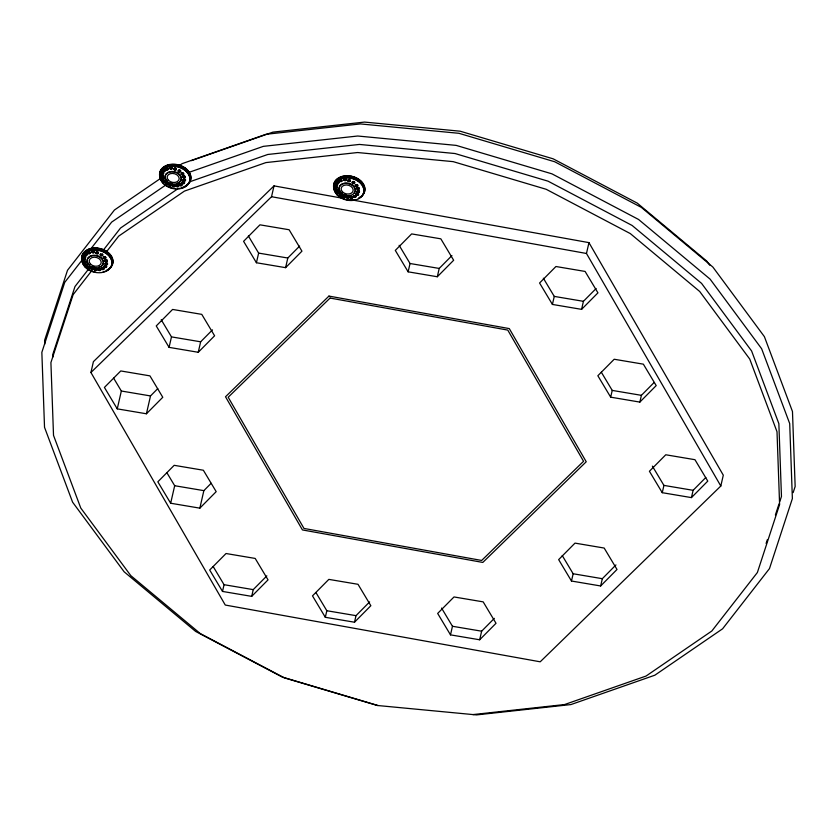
<?xml version="1.0" encoding="UTF-8"?>
<svg xmlns="http://www.w3.org/2000/svg" width="837" height="837" viewBox="0 0 837 837"><rect width="100%" height="100%" fill="white"/><g stroke="black" fill="none" stroke-linecap="round" stroke-linejoin="round"><path stroke-width="1.26" d="M349.856 199.541L588.955 242.636L723.294 475.186L720.814 486.025L540.21 661.805L225.268 605.046L90.93 372.496L93.409 361.657L274.013 185.877L343.432 198.39M117.253 408.864L104.416 387.437L120.769 370.948L149.938 375.865L162.776 397.282L146.423 413.781L117.253 408.864L121.334 391.015L113.644 378.157M146.423 413.781L150.514 395.932L157.774 388.598M169.074 347.365L156.247 325.938L172.589 309.439L201.769 314.367L214.596 335.783L198.254 352.283L169.074 347.365L171.48 336.882L161.217 319.744M198.254 352.283L200.65 341.799L212.462 329.883M170.664 503.236L157.837 481.819L174.18 465.32L203.36 470.237L216.187 491.654L199.844 508.153L170.664 503.236L174.682 485.722L166.981 472.874M199.844 508.153L203.862 490.639L211.123 483.315M256.425 262.745L243.588 241.318L259.941 224.829L289.11 229.746L301.948 251.163L285.595 267.662L256.425 262.745L258.633 253.098L248.369 235.961M90.93 372.496L271.533 196.716L274.013 185.877M285.595 267.662L287.802 258.016L299.615 246.099M222.516 591.435L209.689 570.018L226.032 553.519L255.201 558.436L268.039 579.863L251.696 596.362L222.516 591.435L224.054 584.697L213.153 566.492M251.696 596.362L253.234 589.625L266.857 575.877M325.321 617.298L312.494 595.871L328.836 579.382L358.016 584.299L370.843 605.716L354.501 622.215L325.321 617.298L326.828 610.728L315.915 592.523M408.132 271.826L395.305 250.409L411.647 233.91L440.827 238.827L453.654 260.255L437.312 276.754L408.132 271.826L410.036 263.509L399.134 245.304M354.501 622.215L356.007 615.655L369.619 601.908M437.312 276.754L439.216 268.436L451.928 255.599M450.494 634.864L437.667 613.437L454.01 596.948L483.179 601.866L496.017 623.283L479.674 639.782L450.494 634.864L452.461 626.275L441.559 608.07M552.42 304.438L539.583 283.011L555.935 266.511L585.105 271.439L597.942 292.856L581.589 309.355L552.42 304.438L554.261 296.403L543.349 278.198M479.674 639.782L481.641 631.192L494.353 618.365M720.814 486.025L586.475 253.475L588.955 242.636M581.589 309.355L583.431 301.32L596.143 288.493M610.675 397.167L597.848 375.75L614.191 359.251L643.371 364.168L656.198 385.595L639.855 402.095L610.675 397.167L612.224 390.408L601.322 372.203M571.483 581.035L558.656 559.618L574.998 543.119L604.178 548.047L617.005 569.463L600.663 585.963L571.483 581.035L573.157 573.763L562.244 555.559M639.855 402.095L641.404 395.336L654.115 382.499M600.663 585.963L602.326 578.691L615.948 564.933M662.255 492.69L649.428 471.273L665.771 454.773L694.951 459.691L707.778 481.108L691.435 497.607L662.255 492.69L663.929 485.397L652.379 466.115M691.435 497.607L693.109 490.315L705.821 477.488M766.106 543.401L767.32 539.698M775.397 514.985L779.038 503.864M779.843 501.384L781.465 496.446L778.86 423.648L751.605 350.975L701.563 283.377L632.123 225.467L548.047 181.179L455.035 153.537L359.439 144.435L267.777 154.479L189.947 181.713M793.141 492.627L795.15 486.485L792.472 411.511L764.401 336.662L712.852 267.034L641.341 207.388L554.732 161.771L458.938 133.303L360.485 123.928L266.072 134.276L182.142 163.644L179.997 165.109M82.235 259.888L64.742 282.351L41.85 352.346L44.528 427.33L72.599 502.179L124.148 571.807L195.659 631.454L282.268 677.06L378.062 705.528M90.982 248.652L111.656 222.108L166.479 184.558M88.586 269.075L74.995 286.516L52.773 354.48L52.867 357.075M103.767 249.572L120.538 228.03L177.674 188.9M106.697 251.518L118.687 236.128L184.443 191.098L265.925 162.587L357.587 152.533L453.183 161.646L546.184 189.288L630.271 233.565L699.701 291.485L749.753 359.083L777.008 431.756L779.603 504.554L757.38 572.508L711.837 631.004L646.08 676.034L564.598 704.545L472.936 714.589M160.641 178.365L114.418 210.024L67.515 270.267L44.623 340.261L44.759 344.143M191.411 160.641L272.904 132.131L364.555 122.087L460.151 131.2L553.163 158.831L637.25 203.119L706.679 261.029L709.755 265.193M189.256 172.265L263.31 146.36L357.713 136.012L456.175 145.387L551.97 173.855L638.568 219.472L710.09 279.119L761.639 348.747L789.699 423.595L792.377 498.57L769.485 568.574L722.582 628.817L654.858 675.197L570.928 704.566L476.515 714.913L377.341 705.486L284.339 677.844L200.252 633.557L130.813 575.647L80.77 508.049L53.516 435.376L50.911 362.578L73.143 294.624L91.515 271.021A15.181 11.09 12.9 0 0 95.355 272.046M410.036 263.509L439.216 268.436M554.261 296.403L583.431 301.32M258.633 253.098L287.802 258.016M612.224 390.408L641.404 395.336M171.48 336.882L200.65 341.799M121.334 391.015L150.514 395.932M663.929 485.397L693.109 490.315M174.682 485.722L203.862 490.639M573.157 573.763L602.326 578.691M224.054 584.697L253.234 589.625M452.461 626.275L481.641 631.192M326.828 610.728L356.007 615.655M271.533 196.716L586.475 253.475M88.942 264.482A8.224 6.005 12.9 0 1 89.685 256.373A8.224 6.005 12.9 0 1 100.67 257.357A8.224 6.005 12.9 0 1 101.842 265.643M100.367 266.626A8.224 6.005 12.9 0 1 98.546 267.265M94.393 267.296A8.224 6.005 12.9 0 1 92.332 266.7M86.975 254.04A1.266 0.921 12.9 0 1 85.918 255.233A1.266 0.921 12.9 0 1 84.642 253.904A1.266 0.921 12.9 0 1 86.577 253.621M96.569 248.495A14.365 10.483 12.9 0 1 102.637 249.834M103.767 250.326A14.365 10.483 12.9 0 1 105.88 251.518M104.74 256.52A1.266 0.921 12.9 0 1 105.713 257.963A1.266 0.921 12.9 0 1 103.694 257.984A1.266 0.921 12.9 0 1 104.102 256.53M84.642 255.662A1.266 0.921 12.9 0 1 85.615 257.105A1.266 0.921 12.9 0 1 83.595 257.126A1.266 0.921 12.9 0 1 84.003 255.672M85.018 266.124A15.84 11.561 12.9 0 1 87.487 249.928A15.84 11.561 12.9 0 1 109.48 254.061A15.84 11.561 12.9 0 1 107.021 270.257M84.527 265.978A15.181 11.09 12.9 0 1 89.465 250.598A15.181 11.09 12.9 0 1 110.411 257.377A15.181 11.09 12.9 0 1 103.035 271.973M90.365 270.424A15.181 11.09 12.9 0 1 85.301 266.846M94.382 251.634A1.266 0.921 12.9 0 1 92.897 252.533A1.266 0.921 12.9 0 1 92.08 251.048A1.266 0.921 12.9 0 1 94.121 251.173M106.362 265.789A1.266 0.921 12.9 0 1 105.786 267.191A1.266 0.921 12.9 0 1 104.133 266.114A1.266 0.921 12.9 0 1 105.839 265.444M107.534 264.063A1.266 0.921 12.9 0 1 105.629 264.283A1.266 0.921 12.9 0 1 105.598 262.797A1.266 0.921 12.9 0 1 107.513 263.352M87.393 265.465A1.266 0.921 12.9 0 1 85.646 265.475A1.266 0.921 12.9 0 1 85.384 264.147M87.132 264.136A1.266 0.921 12.9 0 1 87.529 264.555M89.758 266.511A1.266 0.921 12.9 0 1 90.019 267.84A1.266 0.921 12.9 0 1 88.272 267.85A1.266 0.921 12.9 0 1 88.011 266.522M85.52 261.542A1.266 0.921 12.9 0 1 85.782 262.87A1.266 0.921 12.9 0 1 84.045 262.891A1.266 0.921 12.9 0 1 83.784 261.562M102.271 253.956A1.266 0.921 12.9 0 1 102.532 255.285A1.266 0.921 12.9 0 1 100.785 255.306A1.266 0.921 12.9 0 1 100.524 253.967M93.556 268.3A1.266 0.921 12.9 0 1 92.384 269.483A1.266 0.921 12.9 0 1 91.296 268.018A1.266 0.921 12.9 0 1 93.388 268.07M98.368 268.897A1.266 0.921 12.9 0 1 100.44 268.813A1.266 0.921 12.9 0 1 99.927 270.288A1.266 0.921 12.9 0 1 98.295 269.127M85.112 259.083A1.266 0.921 12.9 0 1 83.941 260.265A1.266 0.921 12.9 0 1 82.863 258.8A1.266 0.921 12.9 0 1 84.945 258.853M82.612 256.017A15.181 11.09 12.9 0 1 85.248 251.853M87.958 250.022A15.181 11.09 12.9 0 1 90.145 249.164M91.317 248.861A15.181 11.09 12.9 0 1 93.796 248.495M97.04 248.516A15.181 11.09 12.9 0 1 106.236 251.665M107.251 252.376A15.181 11.09 12.9 0 1 110.505 255.766M82.664 255.787A15.181 11.09 12.9 0 1 83.407 253.988M88.021 249.792A15.181 11.09 12.9 0 1 93.849 248.265M97.092 248.286A15.181 11.09 12.9 0 1 110.557 255.536M111.133 256.467A15.181 11.09 12.9 0 1 112.221 259.397M82.989 262.964A15.84 11.561 12.9 0 1 89.831 248.715A15.84 11.561 12.9 0 1 110.369 254.647A15.84 11.561 12.9 0 1 107.094 269.922M85.092 265.8A15.84 11.561 12.9 0 1 83.585 263.937M355.495 195.471A1.266 0.921 12.9 0 1 355.756 196.8A1.266 0.921 12.9 0 1 354.02 196.81A1.266 0.921 12.9 0 1 353.748 195.481M336.966 193.902A15.84 11.561 12.9 0 1 339.079 177.894A15.84 11.561 12.9 0 1 360.841 181.263A15.84 11.561 12.9 0 1 359.994 197.469M336.474 193.755A15.181 11.09 12.9 0 1 340.303 178.783A15.181 11.09 12.9 0 1 360.967 183.355A15.181 11.09 12.9 0 1 358.341 198.589M354.982 199.75A15.181 11.09 12.9 0 1 337.248 194.623M337.185 183.68A1.266 0.921 12.9 0 1 337.447 185.008A1.266 0.921 12.9 0 1 335.7 185.029A1.266 0.921 12.9 0 1 335.438 183.69M351.938 196.318A1.266 0.921 12.9 0 1 352.482 197.794A1.266 0.921 12.9 0 1 350.504 197.616A1.266 0.921 12.9 0 1 350.975 196.235M350.316 180.865A1.266 0.921 12.9 0 1 348.297 180.991A1.266 0.921 12.9 0 1 348.663 179.505M349.301 179.495A1.266 0.921 12.9 0 1 350.305 180.154M339.906 177.8A15.181 11.09 12.9 0 1 343.264 176.638M350.944 176.565A15.181 11.09 12.9 0 1 354.752 177.664M355.945 178.187A15.181 11.09 12.9 0 1 358.173 179.442M359.199 180.154A15.181 11.09 12.9 0 1 362.452 183.544M363.499 185.437A15.181 11.09 12.9 0 1 364.116 187.404M337.248 179.4A15.181 11.09 12.9 0 1 338.975 178.114M339.958 177.57A15.181 11.09 12.9 0 1 343.316 176.408M347.083 175.99A15.181 11.09 12.9 0 1 349.039 176.063M350.996 176.335A15.181 11.09 12.9 0 1 362.505 183.313M363.551 185.207A15.181 11.09 12.9 0 1 364.168 187.174M345.827 178.752A1.266 0.921 12.9 0 1 346.089 180.081A1.266 0.921 12.9 0 1 344.352 180.101A1.266 0.921 12.9 0 1 344.091 178.773M342.103 194.707A1.266 0.921 12.9 0 1 340.931 195.889A1.266 0.921 12.9 0 1 339.843 194.425A1.266 0.921 12.9 0 1 341.935 194.477M337.154 187.101A1.266 0.921 12.9 0 1 336.212 188.053A1.266 0.921 12.9 0 1 334.737 187.289A1.266 0.921 12.9 0 1 335.417 186.201M336.055 186.201A1.266 0.921 12.9 0 1 336.892 186.63M342.417 193.525A8.224 6.005 12.9 0 1 340.701 184.841A8.224 6.005 12.9 0 1 352.063 184.736A8.224 6.005 12.9 0 1 353.789 193.42M346.34 195.073A8.224 6.005 12.9 0 1 344.279 194.477M341.862 181.022A1.266 0.921 12.9 0 1 339.885 180.844A1.266 0.921 12.9 0 1 340.356 179.463M341.308 179.547A1.266 0.921 12.9 0 1 341.831 179.892M356.175 193.577A1.266 0.921 12.9 0 1 358.236 193.493A1.266 0.921 12.9 0 1 357.734 194.969A1.266 0.921 12.9 0 1 356.091 193.807M357.284 184.538A1.266 0.921 12.9 0 1 357.545 185.866A1.266 0.921 12.9 0 1 355.809 185.887A1.266 0.921 12.9 0 1 355.547 184.558M354.616 182.152A1.266 0.921 12.9 0 1 353.444 183.334A1.266 0.921 12.9 0 1 352.356 181.87A1.266 0.921 12.9 0 1 354.449 181.922M344.499 195.419A1.266 0.921 12.9 0 1 345.472 196.862A1.266 0.921 12.9 0 1 343.452 196.873A1.266 0.921 12.9 0 1 343.861 195.419M338.242 181.252A1.266 0.921 12.9 0 1 338.786 182.728A1.266 0.921 12.9 0 1 336.809 182.55A1.266 0.921 12.9 0 1 337.28 181.169M350.985 176.576A14.365 10.483 12.9 0 1 354.585 177.611M355.715 178.103A14.365 10.483 12.9 0 1 357.828 179.296M360.496 181.493A14.365 10.483 12.9 0 1 362.411 184.056M348.338 196.245A1.266 0.921 12.9 0 1 348.945 197.668A1.266 0.921 12.9 0 1 347.062 197.678A1.266 0.921 12.9 0 1 347.104 196.256M359.481 191.84A1.266 0.921 12.9 0 1 357.577 192.06A1.266 0.921 12.9 0 1 357.535 190.574A1.266 0.921 12.9 0 1 359.46 191.129M363.3 194.205A15.84 11.561 12.9 0 1 359.042 197.699M337.039 193.577A15.84 11.561 12.9 0 1 335.532 191.715M334.926 190.742A15.84 11.561 12.9 0 1 348.966 175.812A15.84 11.561 12.9 0 1 363.844 193.326M357.033 187.593A1.266 0.921 12.9 0 1 359.083 187.844A1.266 0.921 12.9 0 1 358.33 189.183A1.266 0.921 12.9 0 1 356.803 188.022M178.7 170.047A1.266 0.921 12.9 0 1 180.656 170.685A1.266 0.921 12.9 0 1 179.442 171.784A1.266 0.921 12.9 0 1 178.312 170.392M166.887 180.719A8.224 6.005 12.9 0 1 167.63 172.6A8.224 6.005 12.9 0 1 178.616 173.583A8.224 6.005 12.9 0 1 179.788 181.87M178.312 182.864A8.224 6.005 12.9 0 1 176.492 183.491M172.338 183.523A8.224 6.005 12.9 0 1 170.277 182.937M176.304 168.603A1.266 0.921 12.9 0 1 175.132 169.785A1.266 0.921 12.9 0 1 174.044 168.331A1.266 0.921 12.9 0 1 176.136 168.383M162.472 182.215A15.181 11.09 12.9 0 1 168.174 166.594A15.181 11.09 12.9 0 1 189.047 174.881A15.181 11.09 12.9 0 1 178.501 188.566M175.257 188.545A15.181 11.09 12.9 0 1 169.503 187.174M168.3 186.651A15.181 11.09 12.9 0 1 164.104 183.899M166.176 182.602A1.266 0.921 12.9 0 1 168.143 183.23A1.266 0.921 12.9 0 1 166.929 184.339A1.266 0.921 12.9 0 1 165.799 182.947M165.077 180.363A1.266 0.921 12.9 0 1 165.339 181.692A1.266 0.921 12.9 0 1 163.592 181.702A1.266 0.921 12.9 0 1 163.33 180.373M163.466 177.768A1.266 0.921 12.9 0 1 163.728 179.097A1.266 0.921 12.9 0 1 161.991 179.118A1.266 0.921 12.9 0 1 161.719 177.789M163.194 168.08A15.181 11.09 12.9 0 1 164.92 166.793M165.904 166.249A15.181 11.09 12.9 0 1 171.742 164.722M174.985 164.743A15.181 11.09 12.9 0 1 176.942 165.015A14.365 10.483 12.9 0 1 180.583 166.071M180.75 166.113A15.181 11.09 12.9 0 1 188.451 171.993M160.85 179.516A15.84 11.561 12.9 0 1 167.703 165.266A15.84 11.561 12.9 0 1 188.231 171.198A15.84 11.561 12.9 0 1 184.967 186.484M183.868 186.965A15.84 11.561 12.9 0 1 181.462 187.697M162.964 182.351A15.84 11.561 12.9 0 1 161.447 180.489M160.924 179.191A15.84 11.561 12.9 0 1 167.777 164.941A15.84 11.561 12.9 0 1 188.304 170.874A15.84 11.561 12.9 0 1 185.04 186.159M178.72 185.824A1.266 0.921 12.9 0 1 176.827 186.316A1.266 0.921 12.9 0 1 176.785 184.736A1.266 0.921 12.9 0 1 178.71 185.573M171.501 184.527A1.266 0.921 12.9 0 1 170.434 185.72A1.266 0.921 12.9 0 1 169.158 184.391A1.266 0.921 12.9 0 1 171.093 184.109M171.229 166.961A1.266 0.921 12.9 0 1 172.202 168.404A1.266 0.921 12.9 0 1 170.183 168.425A1.266 0.921 12.9 0 1 170.591 166.971M185.008 176.22A1.266 0.921 12.9 0 1 184.433 177.622A1.266 0.921 12.9 0 1 182.79 176.544A1.266 0.921 12.9 0 1 184.496 175.885M166.553 166.197A14.365 10.483 12.9 0 1 169.723 165.098M181.713 166.563A14.365 10.483 12.9 0 1 183.826 167.745M184.569 182.728A1.266 0.921 12.9 0 1 182.675 183.219A1.266 0.921 12.9 0 1 182.644 181.65A1.266 0.921 12.9 0 1 184.558 182.487M180.897 183.68A1.266 0.921 12.9 0 1 181.87 185.123A1.266 0.921 12.9 0 1 179.85 185.144A1.266 0.921 12.9 0 1 180.258 183.68M167.996 168.561A1.266 0.921 12.9 0 1 166.825 169.744A1.266 0.921 12.9 0 1 165.736 168.289A1.266 0.921 12.9 0 1 167.829 168.342M183.701 174.127A1.266 0.921 12.9 0 1 181.807 174.337A1.266 0.921 12.9 0 1 181.765 172.851M183 172.84A1.266 0.921 12.9 0 1 183.69 173.405M163.602 173.259A1.266 0.921 12.9 0 1 161.698 173.479A1.266 0.921 12.9 0 1 161.667 171.993M162.901 171.983A1.266 0.921 12.9 0 1 163.675 172.788M163.058 175.31A1.266 0.921 12.9 0 1 161.886 176.492A1.266 0.921 12.9 0 1 160.798 175.027A1.266 0.921 12.9 0 1 162.891 175.079M163.246 167.85A15.181 11.09 12.9 0 1 164.973 166.563M165.956 166.019A15.181 11.09 12.9 0 1 169.315 164.858M175.038 164.512A15.181 11.09 12.9 0 1 188.503 171.763M189.549 173.657A15.181 11.09 12.9 0 1 190.166 175.624M328.941 296.089L225.509 396.759L302.439 529.936L482.803 562.433L586.235 461.762L509.294 328.596L328.941 296.089M330.081 298.066L228.187 397.24L303.977 528.44L481.662 560.455L583.556 461.281L507.766 330.092L330.081 298.066M105.117 260.956A1.266 0.921 12.9 0 0 107.251 260.935A1.266 0.921 12.9 0 0 105.912 259.533A1.266 0.921 12.9 0 0 105.117 260.956M105.043 261.301A1.266 0.921 12.9 0 0 107.178 261.28A1.266 0.921 12.9 0 0 105.828 259.878A1.266 0.921 12.9 0 0 105.043 261.301M88.858 264.858A8.224 6.005 12.9 0 0 102.784 264.733A8.224 6.005 12.9 0 0 93.995 255.588A8.224 6.005 12.9 0 0 88.858 264.858M84.788 255.118A1.266 0.921 12.9 0 0 86.922 255.097A1.266 0.921 12.9 0 0 85.573 253.695A1.266 0.921 12.9 0 0 84.788 255.118M103.547 258.256A1.266 0.921 12.9 0 0 105.682 258.246A1.266 0.921 12.9 0 0 104.332 256.844A1.266 0.921 12.9 0 0 103.547 258.256M83.449 257.398A1.266 0.921 12.9 0 0 85.583 257.377A1.266 0.921 12.9 0 0 84.234 255.976A1.266 0.921 12.9 0 0 83.449 257.398M87.937 253.067A1.266 0.921 12.9 0 0 90.072 253.056A1.266 0.921 12.9 0 0 88.722 251.655A1.266 0.921 12.9 0 0 87.937 253.067M87.854 253.423A1.266 0.921 12.9 0 0 89.988 253.402A1.266 0.921 12.9 0 0 88.649 252A1.266 0.921 12.9 0 0 87.854 253.423M92.091 252.471A1.266 0.921 12.9 0 0 94.225 252.46A1.266 0.921 12.9 0 0 92.876 251.058A1.266 0.921 12.9 0 0 92.091 252.471M104.332 267.097A1.266 0.921 12.9 0 0 106.466 267.076A1.266 0.921 12.9 0 0 105.117 265.674A1.266 0.921 12.9 0 0 104.332 267.097M94.958 269.776A1.266 0.921 12.9 0 0 97.092 269.755A1.266 0.921 12.9 0 0 95.753 268.353A1.266 0.921 12.9 0 0 94.958 269.776M94.884 270.121A1.266 0.921 12.9 0 0 97.019 270.1A1.266 0.921 12.9 0 0 95.669 268.698A1.266 0.921 12.9 0 0 94.884 270.121M105.316 264.429A1.266 0.921 12.9 0 0 107.45 264.419A1.266 0.921 12.9 0 0 106.1 263.017A1.266 0.921 12.9 0 0 105.316 264.429M85.332 265.632A1.266 0.921 12.9 0 0 87.477 265.611A1.266 0.921 12.9 0 0 86.127 264.21A1.266 0.921 12.9 0 0 85.332 265.632M96.234 253.109A1.266 0.921 12.9 0 0 98.379 253.098A1.266 0.921 12.9 0 0 97.029 251.696A1.266 0.921 12.9 0 0 96.234 253.109M96.161 253.465A1.266 0.921 12.9 0 0 98.295 253.444A1.266 0.921 12.9 0 0 96.946 252.042A1.266 0.921 12.9 0 0 96.161 253.465M101.832 268.844A1.266 0.921 12.9 0 0 103.966 268.823A1.266 0.921 12.9 0 0 102.627 267.421A1.266 0.921 12.9 0 0 101.832 268.844M85.217 267.202A15.181 11.09 12.9 0 0 110.923 266.961A15.181 11.09 12.9 0 0 94.707 250.096A15.181 11.09 12.9 0 0 85.217 267.202M100.471 255.452A1.266 0.921 12.9 0 0 102.616 255.431A1.266 0.921 12.9 0 0 101.267 254.029A1.266 0.921 12.9 0 0 100.471 255.452M98.484 270.184A1.266 0.921 12.9 0 0 100.618 270.163A1.266 0.921 12.9 0 0 99.268 268.761A1.266 0.921 12.9 0 0 98.484 270.184M83.731 263.038A1.266 0.921 12.9 0 0 85.866 263.027A1.266 0.921 12.9 0 0 84.516 261.625A1.266 0.921 12.9 0 0 83.731 263.038M82.926 260.161A1.266 0.921 12.9 0 0 85.06 260.14A1.266 0.921 12.9 0 0 83.71 258.738A1.266 0.921 12.9 0 0 82.926 260.161M87.958 268.007A1.266 0.921 12.9 0 0 90.093 267.986A1.266 0.921 12.9 0 0 88.743 266.584A1.266 0.921 12.9 0 0 87.958 268.007M91.359 269.378A1.266 0.921 12.9 0 0 93.493 269.357A1.266 0.921 12.9 0 0 92.143 267.955A1.266 0.921 12.9 0 0 91.359 269.378M101.758 269.19A1.266 0.921 12.9 0 0 103.893 269.169A1.266 0.921 12.9 0 0 102.543 267.767A1.266 0.921 12.9 0 0 101.758 269.19M90.49 264.053A6.11 4.457 12.9 0 0 100.827 263.958A6.11 4.457 12.9 0 0 94.309 257.179A6.11 4.457 12.9 0 0 90.49 264.053M335.752 190.47A1.266 0.921 12.9 0 0 337.886 190.449A1.266 0.921 12.9 0 0 336.547 189.047A1.266 0.921 12.9 0 0 335.752 190.47M335.679 190.815A1.266 0.921 12.9 0 0 337.813 190.805A1.266 0.921 12.9 0 0 336.464 189.403A1.266 0.921 12.9 0 0 335.679 190.815M353.706 196.967A1.266 0.921 12.9 0 0 355.84 196.946A1.266 0.921 12.9 0 0 354.49 195.544A1.266 0.921 12.9 0 0 353.706 196.967M335.386 185.176A1.266 0.921 12.9 0 0 337.531 185.155A1.266 0.921 12.9 0 0 336.181 183.753A1.266 0.921 12.9 0 0 335.386 185.176M350.421 197.961A1.266 0.921 12.9 0 0 352.565 197.94A1.266 0.921 12.9 0 0 351.216 196.538A1.266 0.921 12.9 0 0 350.421 197.961M348.108 181.231A1.266 0.921 12.9 0 0 350.243 181.221A1.266 0.921 12.9 0 0 348.893 179.819A1.266 0.921 12.9 0 0 348.108 181.231M344.038 180.248A1.266 0.921 12.9 0 0 346.173 180.237A1.266 0.921 12.9 0 0 344.823 178.836A1.266 0.921 12.9 0 0 344.038 180.248M339.906 195.785A1.266 0.921 12.9 0 0 342.04 195.764A1.266 0.921 12.9 0 0 340.69 194.362A1.266 0.921 12.9 0 0 339.906 195.785M339.801 181.2A1.266 0.921 12.9 0 0 341.935 181.179A1.266 0.921 12.9 0 0 340.586 179.777A1.266 0.921 12.9 0 0 339.801 181.2M334.863 187.938A1.266 0.921 12.9 0 0 337.008 187.917A1.266 0.921 12.9 0 0 335.658 186.515A1.266 0.921 12.9 0 0 334.863 187.938M337.165 194.979A15.181 11.09 12.9 0 0 362.871 194.739A15.181 11.09 12.9 0 0 346.654 177.873A15.181 11.09 12.9 0 0 337.165 194.979M340.805 192.636A8.224 6.005 12.9 0 0 354.721 192.51A8.224 6.005 12.9 0 0 345.943 183.366A8.224 6.005 12.9 0 0 340.805 192.636M356.28 194.875A1.266 0.921 12.9 0 0 358.414 194.854A1.266 0.921 12.9 0 0 357.064 193.452A1.266 0.921 12.9 0 0 356.28 194.875M355.495 186.034A1.266 0.921 12.9 0 0 357.629 186.023A1.266 0.921 12.9 0 0 356.28 184.621A1.266 0.921 12.9 0 0 355.495 186.034M352.419 183.23A1.266 0.921 12.9 0 0 354.553 183.209A1.266 0.921 12.9 0 0 353.214 181.807A1.266 0.921 12.9 0 0 352.419 183.23M336.725 182.895A1.266 0.921 12.9 0 0 338.87 182.874A1.266 0.921 12.9 0 0 337.52 181.472A1.266 0.921 12.9 0 0 336.725 182.895M337.363 193.065A1.266 0.921 12.9 0 0 339.498 193.044A1.266 0.921 12.9 0 0 338.148 191.642A1.266 0.921 12.9 0 0 337.363 193.065M337.28 193.41A1.266 0.921 12.9 0 0 339.414 193.389A1.266 0.921 12.9 0 0 338.075 191.987A1.266 0.921 12.9 0 0 337.28 193.41M346.832 197.898A1.266 0.921 12.9 0 0 348.966 197.877A1.266 0.921 12.9 0 0 347.617 196.475A1.266 0.921 12.9 0 0 346.832 197.898M357.263 192.207A1.266 0.921 12.9 0 0 359.397 192.196A1.266 0.921 12.9 0 0 358.048 190.794A1.266 0.921 12.9 0 0 357.263 192.207M343.306 197.155A1.266 0.921 12.9 0 0 345.44 197.134A1.266 0.921 12.9 0 0 344.091 195.732A1.266 0.921 12.9 0 0 343.306 197.155M356.991 189.078A1.266 0.921 12.9 0 0 359.125 189.057A1.266 0.921 12.9 0 0 357.776 187.655A1.266 0.921 12.9 0 0 356.991 189.078M342.438 191.83A6.11 4.457 12.9 0 0 352.775 191.736A6.11 4.457 12.9 0 0 346.256 184.946A6.11 4.457 12.9 0 0 342.438 191.83M178.417 171.679A1.266 0.921 12.9 0 0 180.551 171.669A1.266 0.921 12.9 0 0 179.212 170.267A1.266 0.921 12.9 0 0 178.417 171.679M166.804 181.085A8.224 6.005 12.9 0 0 180.719 180.959A8.224 6.005 12.9 0 0 171.941 171.826A8.224 6.005 12.9 0 0 166.804 181.085M162.807 170.999A1.266 0.921 12.9 0 0 164.941 170.978A1.266 0.921 12.9 0 0 163.592 169.576A1.266 0.921 12.9 0 0 162.807 170.999M162.723 171.344A1.266 0.921 12.9 0 0 164.868 171.334A1.266 0.921 12.9 0 0 163.518 169.932A1.266 0.921 12.9 0 0 162.723 171.344M174.106 169.691A1.266 0.921 12.9 0 0 176.241 169.67A1.266 0.921 12.9 0 0 174.891 168.268A1.266 0.921 12.9 0 0 174.106 169.691M172.903 186.002A1.266 0.921 12.9 0 0 175.038 185.981A1.266 0.921 12.9 0 0 173.688 184.579A1.266 0.921 12.9 0 0 172.903 186.002M172.83 186.348A1.266 0.921 12.9 0 0 174.964 186.327A1.266 0.921 12.9 0 0 173.615 184.925A1.266 0.921 12.9 0 0 172.83 186.348M165.904 184.234A1.266 0.921 12.9 0 0 168.038 184.213A1.266 0.921 12.9 0 0 166.689 182.811A1.266 0.921 12.9 0 0 165.904 184.234M163.278 181.859A1.266 0.921 12.9 0 0 165.412 181.838A1.266 0.921 12.9 0 0 164.073 180.436A1.266 0.921 12.9 0 0 163.278 181.859M161.677 179.275A1.266 0.921 12.9 0 0 163.811 179.254A1.266 0.921 12.9 0 0 162.462 177.852A1.266 0.921 12.9 0 0 161.677 179.275M163.163 183.429A15.181 11.09 12.9 0 0 188.869 183.188A15.181 11.09 12.9 0 0 172.652 166.322A15.181 11.09 12.9 0 0 163.163 183.429M176.419 186.41A1.266 0.921 12.9 0 0 178.563 186.4A1.266 0.921 12.9 0 0 177.214 184.998A1.266 0.921 12.9 0 0 176.419 186.41M170.037 168.708A1.266 0.921 12.9 0 0 172.171 168.687A1.266 0.921 12.9 0 0 170.821 167.285A1.266 0.921 12.9 0 0 170.037 168.708M182.989 177.528A1.266 0.921 12.9 0 0 185.123 177.507A1.266 0.921 12.9 0 0 183.774 176.105A1.266 0.921 12.9 0 0 182.989 177.528M183.345 180.311A1.266 0.921 12.9 0 0 185.479 180.3A1.266 0.921 12.9 0 0 184.13 178.898A1.266 0.921 12.9 0 0 183.345 180.311M182.278 183.324A1.266 0.921 12.9 0 0 184.412 183.303A1.266 0.921 12.9 0 0 183.062 181.901A1.266 0.921 12.9 0 0 182.278 183.324M179.704 185.416A1.266 0.921 12.9 0 0 181.838 185.395A1.266 0.921 12.9 0 0 180.489 183.994A1.266 0.921 12.9 0 0 179.704 185.416M165.799 169.649A1.266 0.921 12.9 0 0 167.934 169.629A1.266 0.921 12.9 0 0 166.584 168.227A1.266 0.921 12.9 0 0 165.799 169.649M161.384 173.625A1.266 0.921 12.9 0 0 163.529 173.615A1.266 0.921 12.9 0 0 162.179 172.213A1.266 0.921 12.9 0 0 161.384 173.625M181.493 174.494A1.266 0.921 12.9 0 0 183.627 174.473A1.266 0.921 12.9 0 0 182.278 173.071A1.266 0.921 12.9 0 0 181.493 174.494M183.261 180.666A1.266 0.921 12.9 0 0 185.395 180.646A1.266 0.921 12.9 0 0 184.046 179.244A1.266 0.921 12.9 0 0 183.261 180.666M160.861 176.387A1.266 0.921 12.9 0 0 163.006 176.366A1.266 0.921 12.9 0 0 161.656 174.964A1.266 0.921 12.9 0 0 160.861 176.387M169.304 185.605A1.266 0.921 12.9 0 0 171.439 185.584A1.266 0.921 12.9 0 0 170.089 184.182A1.266 0.921 12.9 0 0 169.304 185.605M168.436 180.279A6.11 4.457 12.9 0 0 178.773 180.185A6.11 4.457 12.9 0 0 172.255 173.405A6.11 4.457 12.9 0 0 168.436 180.279"/></g></svg>
